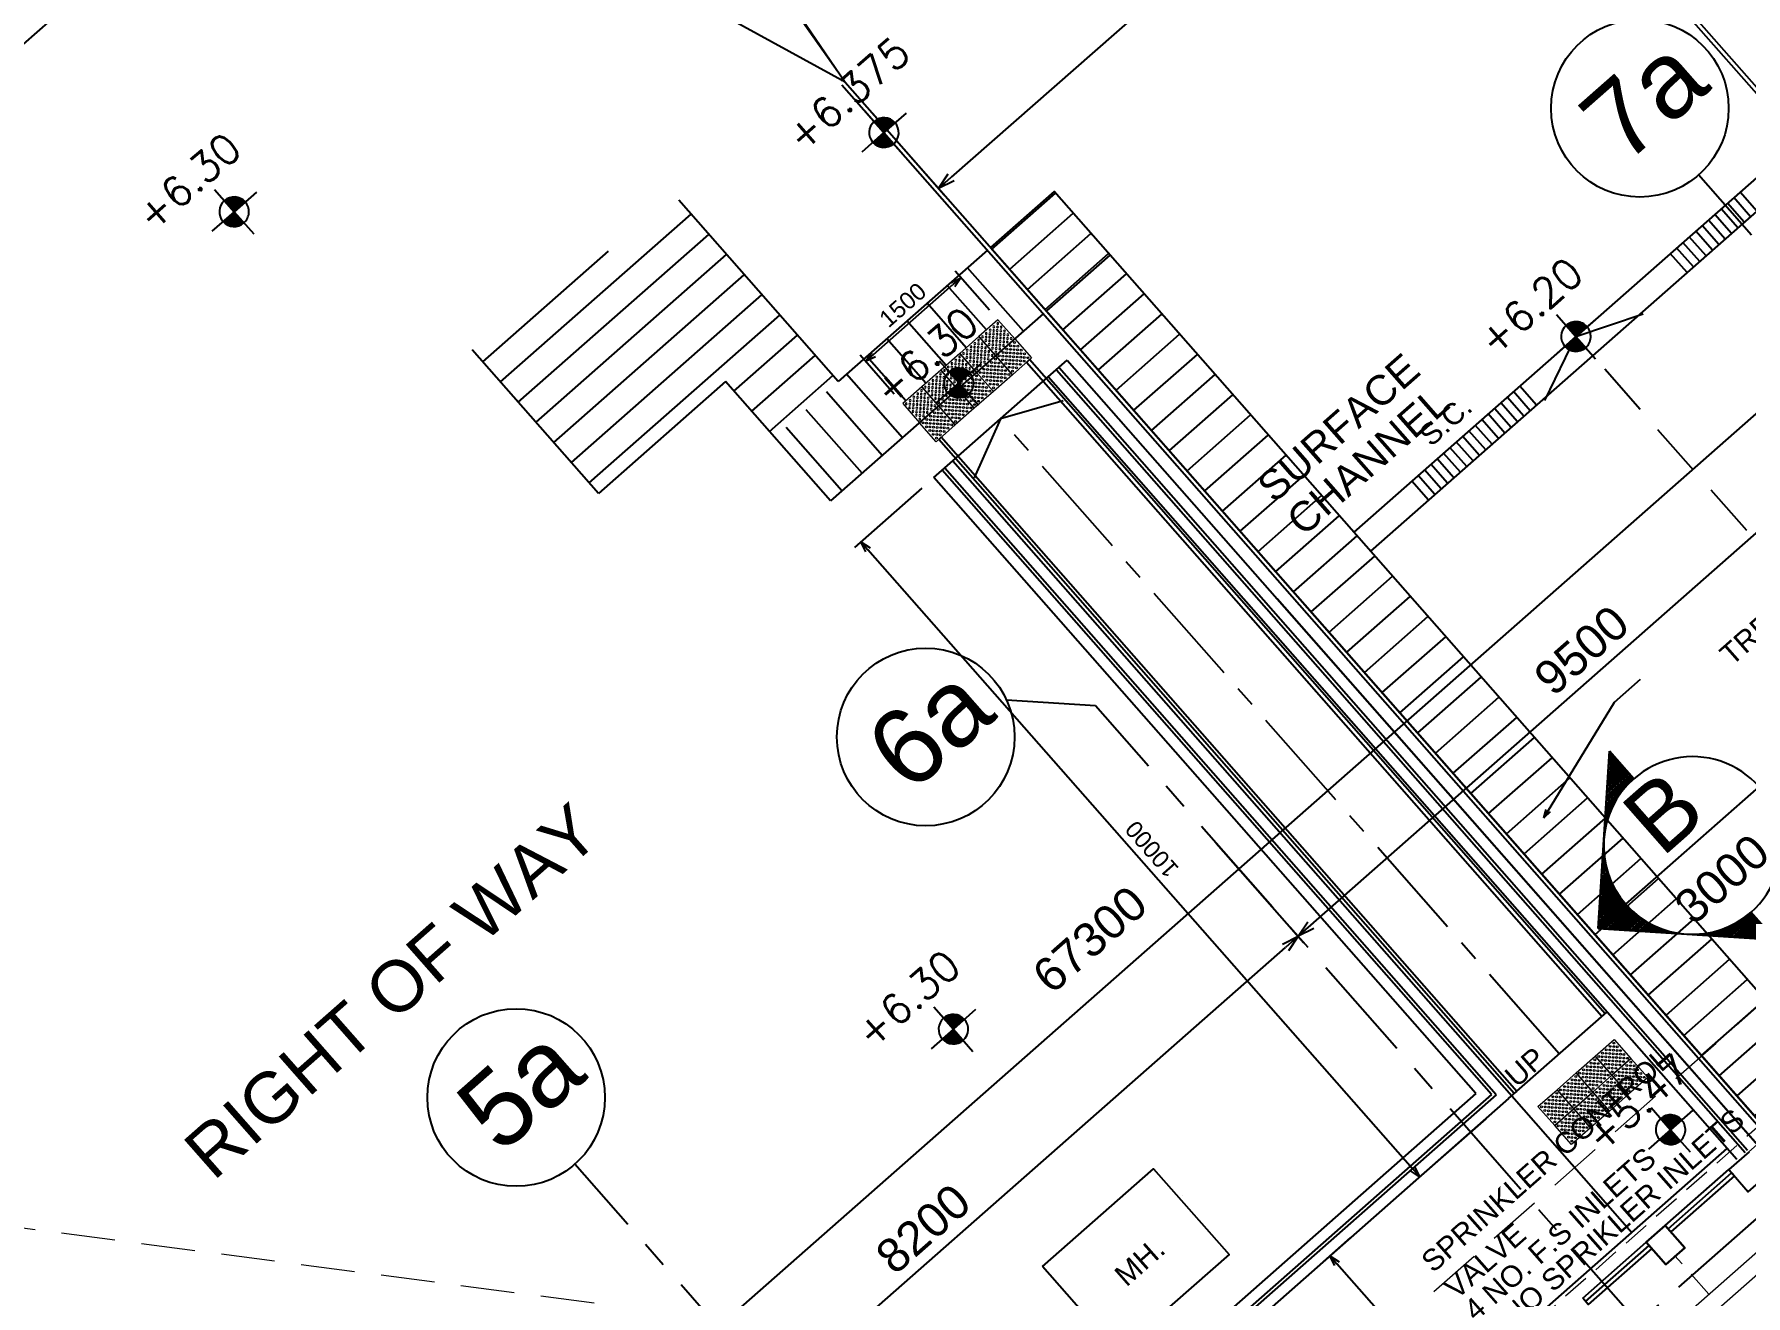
# Model space of a CAD drawing. Header units: millimetres. Extents: x 833681652 to 834427839, y 817425676 to 818089765.
# Drawn here: x 834283578 to 834303816, y 818015327 to 818030240 of the extents above; entities that cross this region are included whole.
import ezdxf
from ezdxf.enums import TextEntityAlignment as Align

# ---------------------------------------------------------------- set-up
doc = ezdxf.new("R2010")
doc.units = ezdxf.units.MM
doc.header["$LTSCALE"] = 100
for name, pattern in [('CENTER', [2, 1.25, -0.25, 0.25, -0.25]), ('Grid Line', [22.225, 12.7, -3.175, 3.175, -3.175]), ('Hidden', [9.525, 6.35, -3.175]), ('HIDDEN2', [4.7625, 3.175, -1.5875])]:
    doc.linetypes.add(name, pattern=pattern)
for name, color, linetype in [('A-COLS', 3, 'Continuous'), ('Cover', 1, 'Continuous'), ('DLN020__', 6, 'Continuous'), ('DLN030_1', 1, 'Continuous'), ('DLN0401_', 7, 'Continuous'), ('DLN051__', 7, 'Continuous'), ('DLN052__', 7, 'Continuous'), ('DLN240__', 1, 'Continuous'), ('DLN270__', 3, 'Continuous'), ('DLN318__Louvres', 6, 'Continuous'), ('DLN810__', 1, 'Continuous'), ('DLN980__', 1, 'Continuous'), ('HOZE REEL', 1, 'Continuous'), ('LEVEL', 7, 'Continuous'), ('MARK', 7, 'Continuous')]:
    doc.layers.add(name, color=color, linetype=linetype)
for name, color, linetype, lineweight in [('A-WALL', 7, 'Continuous', 9), ('DLN040__', 3, 'Continuous', 0), ('Tactile', 251, 'Continuous', 5)]:
    doc.layers.add(name, color=color, linetype=linetype, lineweight=lineweight)
doc.styles.add('romans', font='romans.shx')
doc.styles.get("Standard").update_dxf_attribs({"font": 'swiss.ttf'})
doc.styles.add('Swis721tBT', font='swissl.ttf')
doc.dimstyles.new('INTDIM', dxfattribs={"dimtxt": 200, "dimasz": 125, "dimexe": 100, "dimexo": 150, "dimgap": 80, "dimtad": 1, "dimdec": 0, "dimzin": 9, "dimdsep": 46, "dimtxsty": 'Swis721tBT', "dimblk": 'OPEN30', "dimcen": -125, "dimclrd": 256, "dimclre": 256, "dimclrt": 2, "dimaunit": 1, "dimadec": 1, "dimazin": 0, "dimtfac": 0.444444, "dimtdec": 0, "dimtix": 1, "dimtmove": 2, "dimatfit": 3, "dimldrblk": 'OPEN30', "dimfxl": 0, "dimtolj": 1, "dimlwd": -1, "dimlwe": -1, "dimarcsym": 0})

# ---------------------------------------------------------------- blocks, each defined once
blk = doc.blocks.new('*X14')
at = {"color": 0}
for p, q in [((45956, 42700), (46156, 42700)), ((45956, 42694), (46156, 42694)), ((45957, 42688), (46156, 42688)), ((45957, 42681), (46156, 42681)), ((45958, 42675), (46156, 42675)), ((45959, 42669), (46156, 42669)), ((45960, 42662), (46156, 42662)), ((45962, 42656), (46156, 42656)), ((45964, 42650), (46156, 42650)), ((45965, 42644), (46156, 42644)), ((45968, 42638), (46156, 42638)), ((45970, 42631), (46156, 42631)), ((45973, 42625), (46156, 42625)), ((45975, 42619), (46156, 42619)), ((45978, 42612), (46156, 42612)), ((45982, 42606), (46156, 42606)), ((45986, 42600), (46156, 42600)), ((45990, 42594), (46156, 42594)), ((45994, 42588), (46156, 42588)), ((45999, 42581), (46156, 42581)), ((46004, 42575), (46156, 42575)), ((46009, 42569), (46156, 42569)), ((46015, 42562), (46156, 42562)), ((46022, 42556), (46156, 42556)), ((46029, 42550), (46156, 42550)), ((46037, 42544), (46156, 42544)), ((46047, 42538), (46156, 42538)), ((46057, 42531), (46156, 42531)), ((46069, 42525), (46156, 42525)), ((46083, 42519), (46156, 42519)), ((46102, 42512), (46156, 42512)), ((46133, 42506), (46156, 42506))]:
    blk.add_line(p, q, dxfattribs=at)
blk = doc.blocks.new('*X13')
at = {"color": 0}
for p, q in [((46156, 42900), (46200, 42900)), ((46156, 42894), (46222, 42894)), ((46156, 42888), (46238, 42888)), ((46156, 42881), (46250, 42881)), ((46156, 42875), (46261, 42875)), ((46156, 42869), (46271, 42869)), ((46156, 42862), (46279, 42862)), ((46156, 42856), (46287, 42856)), ((46156, 42850), (46294, 42850)), ((46156, 42844), (46300, 42844)), ((46156, 42838), (46306, 42838)), ((46156, 42831), (46311, 42831)), ((46156, 42825), (46316, 42825)), ((46156, 42819), (46320, 42819)), ((46156, 42812), (46324, 42812)), ((46156, 42806), (46328, 42806)), ((46156, 42800), (46332, 42800)), ((46156, 42794), (46335, 42794)), ((46156, 42788), (46338, 42788)), ((46156, 42781), (46341, 42781)), ((46156, 42775), (46343, 42775)), ((46156, 42769), (46345, 42769)), ((46156, 42762), (46347, 42762)), ((46156, 42756), (46349, 42756)), ((46156, 42750), (46351, 42750)), ((46156, 42744), (46352, 42744)), ((46156, 42738), (46353, 42738)), ((46156, 42731), (46354, 42731)), ((46156, 42725), (46355, 42725)), ((46156, 42719), (46355, 42719)), ((46156, 42712), (46356, 42712)), ((46156, 42706), (46356, 42706))]:
    blk.add_line(p, q, dxfattribs=at)
blk = doc.blocks.new('ELFIN')
at = {"layer": 'LEVEL'}
for p, q in [((0, 0.5), (0, 0)), ((0, 0), (-0.5, 0)), ((0, 0), (0, -0.5)), ((0.5, 0), (0, 0))]:
    blk.add_line(p, q, dxfattribs=at)
for start, end in [(90, 180), (180, 270), (0, 90), (270, 0)]:
    blk.add_arc((0, 0), 0.25, start, end, dxfattribs=at)
at = {"layer": 'LEVEL', "xscale": 0.00125, "yscale": 0.00125, "zscale": 0.00125}
for name in ['*X13', '*X14']:
    blk.add_blockref(name, (-57.695, -53.381), dxfattribs=at)
at = {"layer": 'LEVEL', "style": 'romans'}
blk.add_attdef('ELFIN', (0.254, 0.347), '', height=0.5, dxfattribs=at)
blk = doc.blocks.new('_Open30')
at = {"color": 0, "linetype": 'ByBlock', "lineweight": -2}
for p, q in [((-1, 0.27), (0, 0)), ((0, 0), (-1, -0.27)), ((0, 0), (-1, 0))]:
    blk.add_line(p, q, dxfattribs=at)
blk = doc.blocks.new('*D184')
at = {"layer": 'Defpoints', "color": 0}
for p in [(834297453, 818020792), (834298523, 818019576), (834291667, 818014955)]:
    blk.add_point(p, dxfattribs=at)
at = {"layer": 'DLN030_1', "linetype": 'Continuous'}
for p, q in [((834297552, 818020679), (834298589, 818019501)), ((834292517, 818014291), (834298373, 818019444)), ((834291766, 818014843), (834292433, 818014084))]:
    blk.add_line(p, q, dxfattribs=at)
at = {"layer": 'DLN030_1', "xscale": 200, "yscale": 200, "zscale": 200}
for p, rotation in [((834298523, 818019576), 41.35026467986027), ((834292367, 818014159), 221.3502646798603)]:
    blk.add_blockref('_Open30', p, dxfattribs=dict(at, rotation=rotation))
at = {"layer": 'DLN030_1', "color": 2, "insert": (834294090, 818016119), "char_height": 400, "attachment_point": 5, "rotation": 41.3503, "style": 'Swis721tBT'}
blk.add_mtext('\\A1;8200', dxfattribs=at)
blk = doc.blocks.new('*D185')
at = {"layer": 'Defpoints', "color": 0}
for p in [(834304954, 818026649), (834305654, 818025853), (834297453, 818020792)]:
    blk.add_point(p, dxfattribs=at)
at = {"layer": 'DLN030_1', "linetype": 'Continuous'}
for p, q in [((834305053, 818026536), (834305720, 818025778)), ((834298673, 818019708), (834305504, 818025720)), ((834297552, 818020679), (834298589, 818019501))]:
    blk.add_line(p, q, dxfattribs=at)
at = {"layer": 'DLN030_1', "xscale": 200, "yscale": 200, "zscale": 200}
for p, rotation in [((834305654, 818025853), 41.35026467986027), ((834298523, 818019576), 221.3502646798603)]:
    blk.add_blockref('_Open30', p, dxfattribs=dict(at, rotation=rotation))
at = {"layer": 'DLN030_1', "color": 2, "insert": (834301875, 818022957), "char_height": 400, "attachment_point": 5, "rotation": 41.3503, "style": 'Swis721tBT'}
blk.add_mtext('\\A1;9500', dxfattribs=at)
blk = doc.blocks.new('*D190')
at = {"layer": 'Defpoints', "color": 0}
for p in [(834319727, 818041194), (834320493, 818040324), (834269206, 817996732)]:
    blk.add_point(p, dxfattribs=at)
at = {"layer": 'DLN030_1', "linetype": 'Continuous'}
for p, q in [((834319826, 818041082), (834320559, 818040249)), ((834270122, 817995994), (834320343, 818040192)), ((834269305, 817996619), (834270038, 817995787))]:
    blk.add_line(p, q, dxfattribs=at)
at = {"layer": 'DLN030_1', "xscale": 200, "yscale": 200, "zscale": 200}
for p, rotation in [((834320493, 818040324), 41.35026467986027), ((834269972, 817995862), 221.3502646798603)]:
    blk.add_blockref('_Open30', p, dxfattribs=dict(at, rotation=rotation))
at = {"layer": 'DLN030_1', "color": 2, "insert": (834295344, 818019178), "char_height": 400, "attachment_point": 1, "rotation": 41.3503, "line_spacing_factor": 0.938532, "style": 'Swis721tBT'}
blk.add_mtext('\\A1;67300', dxfattribs=at)
blk = doc.blocks.new('*X3')
at = {"color": 0}
for p, q in [((65939, 54800), (66066, 54800)), ((65952, 54812), (66066, 54812)), ((65964, 54825), (66066, 54825)), ((65977, 54838), (66066, 54838)), ((65989, 54850), (66066, 54850)), ((66002, 54862), (66066, 54862)), ((66014, 54875), (66066, 54875)), ((66027, 54888), (66066, 54888)), ((66039, 54900), (66066, 54900)), ((66052, 54912), (66066, 54912)), ((66064, 54925), (66066, 54925)), ((65789, 54650), (66066, 54650)), ((65802, 54662), (66066, 54662)), ((65814, 54675), (66066, 54675)), ((65827, 54688), (66066, 54688)), ((65839, 54700), (66066, 54700)), ((65852, 54712), (66066, 54712)), ((65864, 54725), (66066, 54725)), ((65877, 54738), (66066, 54738)), ((65889, 54750), (66066, 54750)), ((65902, 54762), (66066, 54762)), ((65914, 54775), (66066, 54775)), ((65927, 54788), (66066, 54788)), ((65639, 54500), (65665, 54500)), ((65652, 54512), (65686, 54512)), ((65664, 54525), (65708, 54525)), ((65677, 54538), (65732, 54538)), ((65689, 54550), (65758, 54550)), ((65702, 54562), (65788, 54562)), ((65714, 54575), (65821, 54575)), ((65727, 54588), (65861, 54588)), ((65739, 54600), (65912, 54600)), ((65752, 54612), (65993, 54612)), ((65764, 54625), (66066, 54625)), ((65777, 54638), (66066, 54638)), ((65502, 54362), (65504, 54362)), ((65514, 54375), (65515, 54375)), ((65527, 54388), (65527, 54388)), ((65552, 54412), (65552, 54412)), ((65564, 54425), (65566, 54425)), ((65577, 54438), (65580, 54438)), ((65589, 54450), (65595, 54450)), ((65602, 54462), (65611, 54462)), ((65614, 54475), (65628, 54475)), ((65627, 54488), (65646, 54488)), ((65352, 54212), (65401, 54212)), ((65364, 54225), (65407, 54225)), ((65377, 54238), (65414, 54238)), ((65389, 54250), (65422, 54250)), ((65402, 54262), (65429, 54262)), ((65414, 54275), (65437, 54275)), ((65427, 54288), (65445, 54288)), ((65439, 54300), (65454, 54300)), ((65452, 54312), (65463, 54312)), ((65464, 54325), (65473, 54325)), ((65477, 54338), (65483, 54338)), ((65489, 54350), (65493, 54350)), ((65214, 54075), (65346, 54075)), ((65227, 54088), (65349, 54088)), ((65239, 54100), (65353, 54100)), ((65252, 54112), (65357, 54112)), ((65264, 54125), (65362, 54125)), ((65277, 54138), (65367, 54138)), ((65289, 54150), (65372, 54150)), ((65302, 54162), (65377, 54162)), ((65314, 54175), (65382, 54175)), ((65327, 54188), (65388, 54188)), ((65339, 54200), (65394, 54200)), ((65064, 53925), (65318, 53925)), ((65077, 53938), (65319, 53938)), ((65089, 53950), (65321, 53950)), ((65102, 53962), (65322, 53962)), ((65114, 53975), (65324, 53975)), ((65127, 53988), (65326, 53988)), ((65139, 54000), (65328, 54000)), ((65152, 54012), (65330, 54012)), ((65164, 54025), (65333, 54025)), ((65177, 54038), (65336, 54038)), ((65189, 54050), (65339, 54050)), ((65202, 54062), (65342, 54062)), ((65009, 53862), (65316, 53862)), ((65014, 53875), (65316, 53875)), ((65021, 53850), (65316, 53850)), ((65027, 53888), (65316, 53888)), ((65034, 53838), (65316, 53838)), ((65039, 53900), (65317, 53900)), ((65046, 53825), (65317, 53825)), ((65052, 53912), (65317, 53912)), ((65059, 53812), (65318, 53812)), ((65071, 53800), (65319, 53800)), ((65084, 53788), (65320, 53788)), ((65096, 53775), (65321, 53775)), ((65109, 53762), (65323, 53762)), ((65121, 53750), (65325, 53750)), ((65134, 53738), (65327, 53738)), ((65146, 53725), (65329, 53725)), ((65159, 53712), (65332, 53712)), ((65171, 53700), (65334, 53700)), ((65184, 53688), (65337, 53688)), ((65196, 53675), (65341, 53675)), ((65209, 53662), (65344, 53662)), ((65221, 53650), (65348, 53650)), ((65234, 53638), (65352, 53638)), ((65246, 53625), (65356, 53625)), ((65259, 53612), (65360, 53612)), ((65271, 53600), (65365, 53600)), ((65284, 53588), (65369, 53588)), ((65296, 53575), (65375, 53575)), ((65309, 53562), (65380, 53562)), ((65321, 53550), (65386, 53550)), ((65334, 53538), (65392, 53538)), ((65346, 53525), (65398, 53525)), ((65359, 53512), (65404, 53512)), ((65371, 53500), (65411, 53500)), ((65384, 53488), (65418, 53488)), ((65396, 53475), (65426, 53475)), ((65409, 53462), (65434, 53462)), ((65421, 53450), (65442, 53450)), ((65434, 53438), (65450, 53438)), ((65446, 53425), (65459, 53425)), ((65459, 53412), (65469, 53412)), ((65471, 53400), (65478, 53400)), ((65484, 53388), (65488, 53388)), ((65496, 53375), (65499, 53375)), ((65509, 53362), (65510, 53362)), ((65521, 53350), (65522, 53350)), ((65546, 53325), (65546, 53325)), ((65559, 53312), (65560, 53312)), ((65571, 53300), (65574, 53300)), ((65584, 53288), (65589, 53288)), ((65596, 53275), (65604, 53275)), ((65609, 53262), (65621, 53262)), ((65621, 53250), (65638, 53250)), ((65634, 53238), (65657, 53238)), ((65646, 53225), (65677, 53225)), ((65659, 53212), (65698, 53212)), ((65671, 53200), (65721, 53200)), ((65684, 53188), (65746, 53188)), ((65696, 53175), (65774, 53175)), ((65709, 53162), (65806, 53162)), ((65721, 53150), (65843, 53150)), ((65734, 53138), (65888, 53138)), ((65746, 53125), (65950, 53125)), ((65759, 53112), (66066, 53112)), ((65771, 53100), (66066, 53100)), ((65784, 53088), (66066, 53088)), ((65796, 53075), (66066, 53075)), ((65809, 53062), (66066, 53062)), ((65821, 53050), (66066, 53050)), ((65834, 53038), (66066, 53038)), ((65846, 53025), (66066, 53025)), ((65859, 53012), (66066, 53012)), ((65871, 53000), (66066, 53000)), ((65884, 52988), (66066, 52988)), ((65896, 52975), (66066, 52975)), ((65909, 52962), (66066, 52962)), ((65921, 52950), (66066, 52950)), ((65934, 52938), (66066, 52938)), ((65946, 52925), (66066, 52925)), ((65959, 52912), (66066, 52912)), ((65971, 52900), (66066, 52900)), ((65984, 52888), (66066, 52888)), ((65996, 52875), (66066, 52875)), ((66009, 52862), (66066, 52862)), ((66021, 52850), (66066, 52850)), ((66034, 52838), (66066, 52838)), ((66046, 52825), (66066, 52825)), ((66059, 52812), (66066, 52812))]:
    blk.add_line(p, q, dxfattribs=at)
blk = doc.blocks.new('SECUL')
at = {"layer": 'MARK'}
for p, q in [((-1.414, 2), (0, 3.414)), ((0, 3), (0, 3.414)), ((-1.414, 2), (0, 0.586)), ((-1, 2), (1, 2)), ((0, 0), (0, 1))]:
    blk.add_line(p, q, dxfattribs=at)
for start, end in [(90, 270), (270, 90)]:
    blk.add_arc((0, 2), 1, start, end, dxfattribs=at)
at = {"layer": 'MARK', "xscale": 0.001333333333333333, "yscale": 0.001333333333333333, "zscale": 0.001333333333333333}
blk.add_blockref('*X3', (-88.088, -69.821), dxfattribs=at)
at = {"layer": 'MARK', "style": 'romans'}
for tag, height, p in [('SECUL1', 0.8, (0, 2.5)), ('SECUL2', 0.267, (0, 1.5))]:
    blk.add_attdef(tag, text='', height=height, dxfattribs=at).set_placement(p, align=Align.MIDDLE)
blk = doc.blocks.new('*D170')
at = {"layer": 'Defpoints', "color": 0}
for p in [(834294535, 818027362), (834294973, 818026864, 0), (834293847, 818025873, 0)]:
    blk.add_point(p, dxfattribs=at)
at = {"layer": 'DLN030_1'}
for p, q in [((834294874, 818026976), (834294469, 818027437)), ((834293502, 818026454), (834294441, 818027280)), ((834293748, 818025985), (834293343, 818026446))]:
    blk.add_line(p, q, dxfattribs=at)
at = {"layer": 'DLN030_1', "xscale": 125, "yscale": 125, "zscale": 125}
for p, rotation in [((834294535, 818027362), 41.35026467986027), ((834293409, 818026371), 221.3502646798603)]:
    blk.add_blockref('_Open30', p, dxfattribs=dict(at, rotation=rotation))
at = {"layer": 'DLN030_1', "color": 2, "insert": (834293848, 818027039), "char_height": 200, "attachment_point": 5, "rotation": 41.3503, "style": 'Swis721tBT'}
blk.add_mtext('\\A1;1500', dxfattribs=at)
blk = doc.blocks.new('turning 1')
at = {"layer": 'Tactile'}
blk.add_lwpolyline([(0, 0), (300, 0), (300, -300), (0, -300)], close=True, dxfattribs=at)
for centre in [(30, -30), (30, -90), (30, -150), (30, -210), (60, -60), (60, -120), (60, -180), (90, -30), (90, -90), (90, -150), (90, -210), (120, -60), (120, -120), (120, -180), (150, -30), (150, -90), (150, -150), (150, -210), (180, -60), (180, -120), (180, -180), (210, -30), (210, -90), (210, -150), (210, -210), (240, -60), (240, -120), (240, -180), (270, -30), (270, -90), (270, -150), (270, -210), (30, -270), (60, -240), (90, -270), (120, -240), (150, -270), (180, -240), (210, -270), (240, -240), (270, -270)]:
    blk.add_circle(centre, 11, dxfattribs=at)
blk = doc.blocks.new('A$C62367616')
at = {"layer": 'Tactile', "ltscale": 20, "rotation": 0.02040770575071527}
for p in [(0, 450), (0, 150), (0, -150)]:
    blk.add_blockref('turning 1', p, dxfattribs=at)
blk = doc.blocks.new('*D171')
at = {"layer": 'Defpoints', "color": 0}
for p in [(834294187, 818024973, 0), (834293353, 818024239), (834300853, 818017518, 0)]:
    blk.add_point(p, dxfattribs=at)
at = {"layer": 'DLN030_1'}
for p, q in [((834294074, 818024873), (834293278, 818024173)), ((834299877, 818016826), (834293436, 818024145)), ((834300741, 818017419), (834299885, 818016666))]:
    blk.add_line(p, q, dxfattribs=at)
at = {"layer": 'DLN030_1', "xscale": 125, "yscale": 125, "zscale": 125}
for p, rotation in [((834293353, 818024239), 131.3502646798603), ((834299960, 818016732), 311.3502646798603)]:
    blk.add_blockref('_Open30', p, dxfattribs=dict(at, rotation=rotation))
at = {"layer": 'DLN030_1', "color": 2, "insert": (834296794, 818020606), "char_height": 200, "attachment_point": 5, "rotation": 131.3503, "style": 'Swis721tBT'}
blk.add_mtext('\\A1;10000', dxfattribs=at)
blk = doc.blocks.new('*D172')
at = {"layer": 'Defpoints', "color": 0}
for p in [(834299845, 818034195), (834293391, 818029418, 0), (834294272, 818028417)]:
    blk.add_point(p, dxfattribs=at)
at = {"layer": 'DLN030_1', "linetype": 'Continuous'}
for p, q in [((834299944, 818034082), (834300344, 818033628)), ((834300127, 818033571), (834294422, 818028550)), ((834293490, 818029306), (834294338, 818028342))]:
    blk.add_line(p, q, dxfattribs=at)
at = {"layer": 'DLN030_1', "xscale": 200, "yscale": 200, "zscale": 200}
for p, rotation in [((834300278, 818033703), 41.35025955254057), ((834294272, 818028417), 221.3502595525406)]:
    blk.add_blockref('_Open30', p, dxfattribs=dict(at, rotation=rotation))
at = {"layer": 'DLN030_1', "color": 2, "insert": (834297151, 818031428), "char_height": 400, "attachment_point": 5, "rotation": 41.3503, "style": 'Swis721tBT'}
blk.add_mtext('\\A1;8000', dxfattribs=at)
blk = doc.blocks.new('*D204')
at = {"layer": 'Defpoints', "color": 0}
for p in [(834299040, 818035313), (834299742, 818034318, 0), (834293166, 818029674, 0)]:
    blk.add_point(p, dxfattribs=at)
at = {"layer": 'DLN030_1', "linetype": 'Continuous'}
for p, q in [((834299656, 818034440), (834298982, 818035395)), ((834292627, 818030784), (834298876, 818035197)), ((834293080, 818029796), (834292406, 818030751))]:
    blk.add_line(p, q, dxfattribs=at)
at = {"layer": 'DLN030_1', "xscale": 200, "yscale": 200, "zscale": 200}
for p, rotation in [((834299040, 818035313), 35.22986599653106), ((834292464, 818030669), 215.229865996531)]:
    blk.add_blockref('_Open30', p, dxfattribs=dict(at, rotation=rotation))
at = {"layer": 'DLN030_1', "color": 2, "insert": (834295587, 818033224), "char_height": 400, "attachment_point": 5, "rotation": 35.2299, "style": 'Swis721tBT'}
blk.add_mtext('\\A1;8050', dxfattribs=at)
blk = doc.blocks.new('*D174')
at = {"layer": 'Defpoints', "color": 0}
for p in [(834299252, 818016110, 0), (834298899, 818015799), (834300663, 818014487, 0)]:
    blk.add_point(p, dxfattribs=at)
at = {"layer": 'DLN030_1'}
for p, q in [((834299140, 818016010), (834298824, 818015733)), ((834300237, 818014279), (834298982, 818015705)), ((834300551, 818014388), (834300245, 818014119))]:
    blk.add_line(p, q, dxfattribs=at)
at = {"layer": 'DLN030_1', "xscale": 125, "yscale": 125, "zscale": 125}
for p, rotation in [((834298899, 818015799), 131.3502646798597), ((834300320, 818014185), 311.3502646798598)]:
    blk.add_blockref('_Open30', p, dxfattribs=dict(at, rotation=rotation))
at = {"layer": 'DLN030_1', "color": 2, "insert": (834299507, 818014832), "char_height": 200, "attachment_point": 5, "rotation": 311.3503, "style": 'Swis721tBT'}
blk.add_mtext('\\A1;2150', dxfattribs=at)

msp = doc.modelspace()

# ---------------------------------------------------------------- hatches: boundary and pattern name
at = {"layer": 'Cover'}
h = msp.add_hatch(dxfattribs=at)
h.set_pattern_fill('ANSI31', color=256, scale=100, angle=135.00007)
h.set_pattern_definition([(221.3503, (834305766.05, 818016114.06), (209.76, -238.3424), [])])
h.paths.add_polyline_path([(834305390.7, 818015783.7), (834306141.4, 818016444.4), (834295636.8, 818028380.2), (834294886.1, 818027719.5)])
h = msp.add_hatch(dxfattribs=at)
h.set_pattern_fill('ANSI31', color=256, scale=100, angle=135.00007)
h.set_pattern_definition([(221.3503, (834288143.23, 817979192.65), (209.7597, -238.3424), [])])
h.paths.add_polyline_path([(834293084.5, 818026133.9), (834292333.8, 818025473.3), (834291753.3, 818026132.9), (834290251.9, 818024811.6), (834288757.6, 818026509.5), (834291198.9, 818028276.5)])
h = msp.add_hatch(dxfattribs=at)
h.set_pattern_fill('ANSI31', color=256, scale=100, angle=45.00007)
h.set_pattern_definition([(131.3503, (834248604.4, 818038907.5), (-238.3424, -209.7597), [])])
h.paths.add_polyline_path([(834294848.6, 818027686.5), (834292333.7, 818025473.2), (834292994.4, 818024722.5), (834294045.4, 818025647.5), (834293847.2, 818025872.7), (834294973.2, 818026863.7), (834295171.4, 818026638.5), (834295509.3, 818026935.9)])

# ---------------------------------------------------------------- linework, layer by layer
at = {"linetype": 'Hidden'}
for p, q in [((834302114.4, 818018628.4, 0), (834302144.4, 818018654.8, 0)), ((834301048.4, 818017690.3, -0.1), (834301048.5, 818017690.3, -0.1)), ((834301078.4, 818017716.7, -0.1), (834301108.5, 818017743.1, -0.1))]:
    msp.add_line(p, q, dxfattribs=at)
at = {"color": 2}
msp.add_lwpolyline([(834427839, 818002704.1), (834318889.5, 817906820.3), (834242269.6, 817993880.9), (834351219.2, 818089764.7)], close=True, dxfattribs=at)
at = {"linetype": 'Hidden'}
msp.add_arc((834310461.1, 818035652.7, 5999.8), 17163.9, 224.78495, 224.78924, dxfattribs=at)
at = {"layer": 'A-COLS', "lineweight": 18, "elevation": -0.1}
msp.add_lwpolyline([(834304183.4, 818016852.7), (834303845.5, 818016555.5), (834303614.2, 818016818.2), (834303952, 818017115.5)], close=True, dxfattribs=at)
at = {"layer": 'A-COLS', "elevation": -0.1}
msp.add_lwpolyline([(834303854.5, 818017029.7), (834303614.2, 818016818.2), (834303845.5, 818016555.5), (834304183.3, 818016852.8), (834303952, 818017115.5)], dxfattribs=at)
at = {"layer": 'A-COLS', "elevation": 0}
msp.add_lwpolyline([(834303095.5, 818015894.8), (834302870.3, 818015696.6), (834302639.1, 818015959.3), (834302864.3, 818016157.5)], close=True, dxfattribs=at)
at = {"layer": 'A-WALL'}
for p, q in [((834301463.1, 818013392.8, 0.1), (834304712, 818016252.1, -0.1)), ((834301481.1, 818013675.1, 0.1), (834304429.7, 818016270, -0.1)), ((834303604.1, 818015543.5, -0.1), (834303604.1, 818015543.5, -0.1))]:
    msp.add_line(p, q, dxfattribs=at)
at = {"layer": 'A-WALL', "linetype": 'HIDDEN2'}
msp.add_line((834303379.3, 818015345.3, -0.5), (834302974.9, 818015804.7, -0.5), dxfattribs=at)
at = {"layer": 'Cover'}
for p, q in [((834295636.8, 818028380.2, -0.1), (834294886.1, 818027719.5, 0)), ((834293084.5, 818026133.9, 0), (834291198.9, 818028276.5, 0)), ((834294848.6, 818027686.6, 0), (834293084.5, 818026133.9, 0)), ((834296297.5, 818027629.5, -0.1), (834295546.8, 818026968.8, -0.1)), ((834295509.3, 818026935.9, -0.1), (834292994.4, 818024722.6, -0.1)), ((834290251.9, 818024811.6, 0), (834288757.6, 818026509.5, 0)), ((834291753.3, 818026132.9, 0), (834290251.9, 818024811.6, 0)), ((834292994.4, 818024722.6, 0), (834291753.3, 818026132.9, 0))]:
    msp.add_line(p, q, dxfattribs=at)
at = {"layer": 'Cover', "elevation": -0.1}
msp.add_lwpolyline([(834304111.5, 818015723.6), (834304772.2, 818014972.9), (834306273.4, 818016294.2), (834295636.8, 818028380.2), (834294886.1, 818027719.5), (834304862.1, 818016384.2), (834304111.5, 818015723.6)], dxfattribs=at)
at = {"layer": 'DLN020__', "linetype": 'Grid Line'}
for p, q in [((834330669.4, 818039762.7), (834261818.3, 817979168.4)), ((834367022.1, 817956122.6), (834303257.4, 818028576.2)), ((834296125.9, 818022299.9), (834295075.3, 818022366.9)), ((834359890.6, 817949846.4), (834296125.9, 818022299.9)), ((834353735, 817944428.9), (834289970.3, 818016882.5))]:
    msp.add_line(p, q, dxfattribs=at)
at = {"layer": 'DLN020__', "linetype": 'Continuous'}
for centre in [(834302563.8, 818029364.4), (834294119.3, 818021932.6), (834289276.6, 818017670.7)]:
    msp.add_circle(centre, 1050, dxfattribs=at)
at = {"layer": 'DLN040__', "color": 7, "linetype": 'Hidden'}
msp.add_line((834298697.4, 818014118.7, -0.1), (834278178.7, 818016820.2, -0.1), dxfattribs=at)
at = {"layer": 'DLN040__', "color": 7, "linetype": 'Hidden', "elevation": -0.1}
msp.add_lwpolyline([(834298697.3, 818014118.7), (834304704.7, 818019405.6), (834307177.5, 818016595.8), (834301170.2, 818011308.9)], close=True, dxfattribs=at)
at = {"layer": 'DLN240__', "color": 3, "elevation": -0.1}
msp.add_lwpolyline([(834295742.8, 818025906.2), (834295004.9, 818025692.7), (834294690.6, 818024997.8)], dxfattribs=at)
at = {"layer": 'DLN270__', "color": 7, "linetype": 'HIDDEN2', "lineweight": 18}
msp.add_line((834321944.7, 818033150), (834273600.5, 817990603.6), dxfattribs=at)
at = {"layer": 'DLN318__Louvres'}
for p, q in [((834302897.4, 818016119.8, 0), (834303648.5, 818016780.8, 0)), ((834301921.2, 818015260.7, 0), (834302672.3, 818015921.7, 0))]:
    msp.add_line(p, q, dxfattribs=at)
at = {"layer": 'DLN318__Louvres', "elevation": 0}
for points in [[(834302864.4, 818016157.4), (834303615.4, 818016818.3), (834303681.5, 818016743.2), (834302930.5, 818016082.3)], [(834301888.2, 818015298.2), (834302639.2, 818015959.2), (834302705.3, 818015884.1), (834301954.3, 818015223.2)]]:
    msp.add_lwpolyline(points, close=True, dxfattribs=at)
at = {"layer": 'DLN810__', "color": 6}
for p, q in [((834299766.3, 818034283.7, -0.1), (834312651.7, 818019642.6, -0.1)), ((834299808, 818034312.1, -0.1), (834312689.2, 818019675.6, -0.1)), ((834293129, 818029640.6, -0.1), (834308484.6, 818012192.3, -0.1)), ((834293166.5, 818029673.6, -0.1), (834308522.1, 818012225.4, -0.1)), ((834293662, 818029110.6, -0.1), (834293624.4, 818029077.6, -0.1))]:
    msp.add_line(p, q, dxfattribs=at)
at = {"layer": 'DLN810__'}
for p, q in [((834304435.6, 818028978.2, 5384.5), (834299180.6, 818024353.5, -0.1)), ((834304633.8, 818028753, 5384.5), (834299378.8, 818024128.2, -0.1)), ((834303722.2, 818027950.7, 5999.8), (834303524, 818028175.9, 5999.8)), ((834303797.2, 818028016.8, 5999.8), (834303599, 818028242, 5999.8)), ((834303872.3, 818028082.9, 5999.8), (834303674.1, 818028308.1, 5999.8)), ((834303947.4, 818028148.9, 5999.8), (834303749.2, 818028374.1, 5999.8)), ((834303497, 818027752.5, 5999.8), (834303298.8, 818027977.7, 5999.8)), ((834303572, 818027818.6, 5999.8), (834303373.8, 818028043.8, 5999.8)), ((834303647.1, 818027884.7, 5999.8), (834303448.9, 818028109.9, 5999.8)), ((834303271.8, 818027554.3, 5999.8), (834303073.6, 818027779.5, 5999.8)), ((834303346.8, 818027620.4, 5999.8), (834303148.6, 818027845.6, 5999.8)), ((834303421.9, 818027686.5, 5999.8), (834303223.7, 818027911.7, 5999.8)), ((834303121.6, 818027422.2, 5999.8), (834302923.4, 818027647.4, 5999.8)), ((834303196.7, 818027488.3, 5999.8), (834302998.5, 818027713.5, 5999.8)), ((834295347.1, 818026393.5, 0), (834295309.6, 818026360.5, 0)), ((834302114.4, 818018628.4, 0), (834295309.6, 818026360.5, 0)), ((834302151.9, 818018661.4, 0), (834295347.1, 818026393.5, 0)), ((834295567.9, 818026188.2, -0.1), (834295793.1, 818026386.4, -0.1)), ((834295793.1, 818026386.4, -0.1), (834303935.6, 818017134.4, -0.1)), ((834294441.9, 818025197.2, -0.1), (834295567.9, 818026188.2, 0)), ((834303710.3, 818016936.1, -0.1), (834295567.9, 818026188.2, 0)), ((834295665.5, 818026274, -0.1), (834303808, 818017022, -0.1)), ((834295695.5, 818026300.5, -0.1), (834303838, 818017048.5, -0.1)), ((834301266.9, 818025789.9, 5999.8), (834301068.7, 818026015.1, 5999.8)), ((834301342, 818025856, 5999.8), (834301143.8, 818026081.2, 5999.8)), ((834300966.7, 818025525.7, 5999.8), (834300768.5, 818025750.9, 5999.8)), ((834301041.7, 818025591.7, 5999.8), (834300843.5, 818025816.9, 5999.8)), ((834301041.7, 818025591.7, 5999.8), (834300843.5, 818025816.9, 5999.8)), ((834301116.8, 818025657.8, 5999.8), (834300918.6, 818025883, 5999.8)), ((834301191.9, 818025723.9, 5999.8), (834300993.7, 818025949.1, 5999.8)), ((834300741.5, 818025327.5, 5999.8), (834300543.3, 818025552.7, 5999.8)), ((834300816.5, 818025393.5, 5999.8), (834300618.3, 818025618.7, 5999.8)), ((834300891.6, 818025459.6, 5999.8), (834300693.4, 818025684.8, 5999.8)), ((834294303.6, 818025475.2, 0), (834294273.6, 818025448.7, 0)), ((834301078.4, 818017716.7, -0.1), (834294273.6, 818025448.7, 0)), ((834301108.5, 818017743.1, -0.1), (834294303.6, 818025475.2, 0)), ((834301108.5, 818017743.1, -0.1), (834294303.6, 818025475.2, 0)), ((834300516.3, 818025129.3, 5999.8), (834300318.1, 818025354.5, 5999.8)), ((834300591.3, 818025195.3, 5999.8), (834300393.1, 818025420.5, 5999.8)), ((834300666.4, 818025261.4, 5999.8), (834300468.2, 818025486.6, 5999.8)), ((834294216.7, 818024999, -0.1), (834294441.9, 818025197.2, -0.1)), ((834294441.9, 818025197.2, -0.1), (834301048.5, 818017690.3, -0.2)), ((834300291, 818024931.1, 5999.8), (834300092.8, 818025156.3, 5999.8)), ((834300366.1, 818024997.1, 5999.8), (834300167.9, 818025222.3, 5999.8)), ((834300441.2, 818025063.2, 5999.8), (834300243, 818025288.4, 5999.8)), ((834300625, 818017717.3, 0), (834294216.6, 818024998.9, 0)), ((834300808.5, 818017705.6, 0), (834294314.2, 818025084.8, 0)), ((834300864.9, 818017702, 0), (834294344.2, 818025111.2, 0)), ((834300065.8, 818024732.9, 5999.8), (834299867.6, 818024958.1, 5999.8)), ((834300140.9, 818024798.9, 5999.8), (834299942.7, 818025024.1, 5999.8)), ((834300216, 818024865, 5999.8), (834300017.8, 818025090.2, 5999.8)), ((834303710.4, 818016936.2, -0.1), (834297908.3, 818023528.8, 0)), ((834304183.5, 818016852.7, -0.1), (834298274.2, 818023567.2, -0.1)), ((834298279.9, 818023560.7, 5999.8), (834298279.9, 818023560.7, 5999.8)), ((834302114.4, 818018628.4, 0), (834297818.2, 818023510, 0)), ((834298478.1, 818023335.5, 5999.8), (834298478.1, 818023335.5, 5999.8)), ((834301010.9, 818017657.3, -0.2), (834302174.4, 818018681.3)), ((834300625, 818017717.3, 0), (834296569.2, 818014147.8, -0.1)), ((834300808.5, 818017705.6, 0), (834296751.1, 818014134.8, -0.1)), ((834300864.9, 818017702, 0), (834296807.5, 818014131.2, -0.1)), ((834301010.9, 818017657.3, -0.2), (834296991, 818014119.5, -0.1)), ((834301048.5, 818017690.3, -0.2), (834302469.2, 818016076, -0.3)), ((834298411.8, 818012505.2, -0.4), (834303595.1, 818017067, -0.3)), ((834297158.4, 818016512.2, 0.2), (834297158.4, 818016512.2, 0.2))]:
    msp.add_line(p, q, dxfattribs=at)
at = {"layer": 'DLN810__', "linetype": 'Hidden'}
for p, q in [((834311378.3, 818015791.5, 2692.2), (834301808.1, 818026665.8, 2692.2)), ((834298279.9, 818023560.7, 5999.8), (834298279.9, 818023560.7, 5999.8))]:
    msp.add_line(p, q, dxfattribs=at)
at = {"layer": 'DLN810__', "linetype": 'CENTER', "ltscale": 10}
msp.add_line((834301611.5, 818018185.8, -0.1), (834295004.9, 818025692.7, -0.1), dxfattribs=at)
at = {"layer": 'DLN810__', "color": 3, "linetype": 'Continuous', "elevation": 2692.2}
msp.add_lwpolyline([(834301439.6, 818025911.6), (834301808.1, 818026665.8), (834302603.2, 818026935.5)], dxfattribs=at)
at = {"layer": 'DLN810__', "elevation": 0}
msp.add_lwpolyline([(834302864.3, 818016157.5), (834302639.1, 818015959.3), (834302870.3, 818015696.6), (834303095.5, 818015894.8), (834302864.3, 818016157.5)], close=True, dxfattribs=at)
at = {"layer": 'DLN980__', "elevation": -0.1}
msp.add_lwpolyline([(834290268, 818031266.6), (834291492.5, 818032133.6), (834293166.5, 818029673.6), (834290268, 818031266.6)], dxfattribs=at)
at = {"layer": 'HOZE REEL', "color": 6, "elevation": -0.1}
msp.add_lwpolyline([(834295500.8, 818015672), (834296814.5, 818016828.2), (834297706.4, 818015814.8), (834296392.7, 818014658.6)], close=True, dxfattribs=at)

# ---------------------------------------------------------------- block references
at = {"layer": 'DLN052__'}
ref = msp.add_blockref('SECUL', (834304572.8, 818019073.6), dxfattribs=dict(at, xscale=1049.988436901861, yscale=1049.988436901861, zscale=1049.988436901861, rotation=41.35026354667796))
ref.add_attrib('SECUL1', 'B', dxfattribs={"layer": 'MARK', "height": 800, "rotation": 41.35026}).set_placement((834302838.6, 818021044.1), align=Align.MIDDLE)
ref.add_attrib('SECUL2', '3000', dxfattribs={"layer": 'MARK', "height": 400, "rotation": 41.35026}).set_placement((834303532.3, 818020255.9), align=Align.MIDDLE)
at = {"layer": 'LEVEL'}
ref = msp.add_blockref('ELFIN', (834293625.2, 818029076.8, -0.1), dxfattribs=dict(at, xscale=699.9999999999997, yscale=699.9999999999997, zscale=699.9999999999997, rotation=41.35026354492453))
ref.add_attrib('ELFIN', '+6.375', (834292659.5, 818028825.7, -0.1), dxfattribs={"height": 350, "rotation": 41.35026, "style": 'romans'})
ref = msp.add_blockref('ELFIN', (834285941.9, 818028141.6, 6000), dxfattribs=dict(at, xscale=699.9999999999997, yscale=699.9999999999997, zscale=699.9999999999997, rotation=41.35026354617152))
ref.add_attrib('ELFIN', '+6.30', (834284976.2, 818027890.6, 6000), dxfattribs={"height": 350, "rotation": 41.35026, "style": 'romans'})
ref = msp.add_blockref('ELFIN', (834301808.1, 818026665.8, 2692.2), dxfattribs=dict(at, xscale=699.9999999999999, yscale=699.9999999999999, zscale=699.9999999999999, rotation=41.35026354792134))
ref.add_attrib('ELFIN', '+6.20', (834300842.4, 818026414.8, 2692.2), dxfattribs={"height": 350, "rotation": 41.35026, "style": 'romans'})
ref = msp.add_blockref('ELFIN', (834294511.2, 818026117.3, 0.1), dxfattribs=dict(at, xscale=699.9999999999995, yscale=699.9999999999995, zscale=699.9999999999995, rotation=41.35026350613811))
ref.add_attrib('ELFIN', '+6.30', (834293692.5, 818025829.6, 0.1), dxfattribs={"height": 350, "rotation": 41.35026, "style": 'romans'})
ref = msp.add_blockref('ELFIN', (834294446.3, 818018478.4, 6000), dxfattribs=dict(at, xscale=699.9999999999995, yscale=699.9999999999995, zscale=699.9999999999995, rotation=41.35026354492453))
ref.add_attrib('ELFIN', '+6.30', (834293480.6, 818018227.3, 6000), dxfattribs={"height": 350, "rotation": 41.35026, "style": 'romans'})
ref = msp.add_blockref('ELFIN', (834302927.2, 818017290.4), dxfattribs=dict(at, xscale=699.9999999999995, yscale=699.9999999999995, zscale=699.9999999999995, rotation=41.35026350613811))
ref.add_attrib('ELFIN', '+5.47', (834302108.5, 818017002.7), dxfattribs={"height": 350, "rotation": 41.35026, "style": 'romans'})
at = {"layer": 'Tactile', "xscale": -1, "rotation": 131.3502634380412}
for p in [(834294635.5, 818026566.5, -0.1), (834294185.1, 818026170.1, -0.1)]:
    msp.add_blockref('A$C62367616', p, dxfattribs=at)
at = {"layer": 'Tactile', "rotation": 131.3502635779263}
for p in [(834295031.9, 818026116.1, -0.1), (834294581.5, 818025719.7, -0.1), (834302120.4, 818017834.4, -0.1), (834301895.2, 818017636.3, -0.1), (834302318.6, 818017609.2, -0.1), (834302093.4, 818017411, -0.1)]:
    msp.add_blockref('A$C62367616', p, dxfattribs=at)

# ---------------------------------------------------------------- texts
at = {"layer": 'DLN0401_'}
for s, height, p in [('SURFACE', 350, (834298237.8, 818024686.7)), ('CHANNEL', 350, (834298584.7, 818024292.6)), ('RIGHT OF WAY', 600, (834285695.9, 818016675.1, -0.1)), ('UP', 250, (834301106.5, 818017777.2))]:
    msp.add_text(s, height=height, rotation=41.3502, dxfattribs=at).set_placement(p)
at = {"layer": 'DLN040__', "char_height": 250, "rotation": 41.35026, "line_spacing_factor": 1.00667}
for s, insert, width, attachment_point in [('1000MM(W) X 500mm(D)\\PTRENCH W/ REMOVABLE COVER', (834307846.4, 818026452.3, -0.1), 6419.991, 9), ('SPRINKLER CONTROL VALVE', (834300395.7, 818015273.4), 4583.795, 7), ('\\P2 NO SPRIKLER INLETS', (834300853.1, 818014753.6, -0.1), 4583.795, 7), ('4 NO. F.S INLETS', (834300624, 818015014), 4583.795, 7)]:
    msp.add_mtext(s, dxfattribs=dict(at, insert=insert, width=width, attachment_point=attachment_point))
at = {"layer": 'DLN051__', "char_height": 900, "attachment_point": 1, "rotation": 41.35026}
for s, insert in [('7a', (834301782.7, 818029354.4)), ('6a', (834293338.2, 818021922.6)), ('5a', (834288495.6, 818017660.7))]:
    msp.add_mtext_dynamic_manual_height_columns(s, width=1139.353, gutter_width=1, heights=[0], dxfattribs=dict(at, insert=insert))
at = {"layer": 'DLN810__', "color": 6, "insert": (834299928.6, 818025541.2, -0.1), "char_height": 250, "attachment_point": 1, "rotation": 41.41814}
msp.add_mtext_dynamic_manual_height_columns('S.C.', width=4603.783, gutter_width=1, heights=[0], dxfattribs=at)
at = {"layer": 'HOZE REEL', "color": 6, "insert": (834296326.8, 818015611, 0), "char_height": 250, "attachment_point": 1, "rotation": 41.41814}
msp.add_mtext_dynamic_manual_height_columns('MH.', width=4603.783, gutter_width=1, heights=[0], dxfattribs=at)

# ---------------------------------------------------------------- dimensions: what is measured, and where the dimension line sits
at = {"layer": 'DLN030_1'}
for base, p1, p2, picture, middle in [((834320492.9, 818040324.5), (834269206.2, 817996731.9), (834319727.3, 818041194.3), '*D190', (834296059.7, 818019453)), ((834294271.9, 818028417.4, -0.1), (834299844.6, 818034194.7, -0.1), (834293391.2, 818029418.1, -0.1), '*D172', (834297150.6, 818031428.3, -0.1)), ((834305654.4, 818025852.6), (834297453.3, 818020791.6), (834304953.7, 818026648.8), '*D185', (834301875.2, 818022957)), ((834298522.9, 818019576.3), (834291666.6, 818014955.1), (834297453.3, 818020791.6), '*D184', (834294090.2, 818016119.3))]:
    dim = msp.add_linear_dim(base=base, p1=p1, p2=p2, angle=41.35026, dimstyle='INTDIM', override={"dimtxt": 400, "dimasz": 200, "dimarcsym": 2}, dxfattribs=at)
    dim.commit()
    dim.dimension.update_dxf_attribs({"geometry": picture, "text_midpoint": middle, "dimtype": 160})
dim = msp.add_aligned_dim(p1=(834293166.5, 818029673.6, -0.1), p2=(834299742.4, 818034317.6, -0.1), distance=1218.5, dimstyle='INTDIM', override={"dimtxt": 400, "dimasz": 200, "dimarcsym": 2}, dxfattribs=at)
dim.commit()
dim.dimension.update_dxf_attribs({"geometry": '*D204', "text_midpoint": (834295586.8, 818033224.2, -0.1)})
at = {"layer": 'DLN030_1', "color": 6}
dim = msp.add_linear_dim(base=(834294534.7, 818027362.2), p1=(834293847.3, 818025872.8, -0.1), p2=(834294973.3, 818026863.8, -0.1), angle=41.35026, dimstyle='INTDIM', dxfattribs=at)
dim.commit()
dim.dimension.update_dxf_attribs({"geometry": '*D170', "text_midpoint": (834293848, 818027038.9), "dimtype": 160})
at = {"layer": 'DLN030_1'}
dim = msp.add_linear_dim(base=(834293353.2, 818024239.1), p1=(834300853.2, 818017518.5, -0.1), p2=(834294186.6, 818024972.5, -0.2), angle=131.35026, dimstyle='INTDIM', dxfattribs=at)
dim.commit()
dim.dimension.update_dxf_attribs({"geometry": '*D171', "text_midpoint": (834296793.7, 818020606.4)})
dim = msp.add_linear_dim(base=(834298899.5, 818015799, 0), p1=(834300663.3, 818014487, -0.1), p2=(834299252.3, 818016109.6, -0.1), angle=131.35026, dimstyle='INTDIM', dxfattribs=at)
dim.commit()
dim.dimension.update_dxf_attribs({"geometry": '*D174', "text_midpoint": (834299507.4, 818014831.6, 0), "dimtype": 160})

# ---------------------------------------------------------------- leaders
at = {"layer": 'DLN030_1', "color": 1}
msp.add_leader([(834301428.6, 818020975), (834302262.4, 818022344.7), (834302570.7, 818022616)], dimstyle='INTDIM', override={"dimtxt": 100, "dimasz": 100, "dimgap": 30, "dimtad": 0, "dimarcsym": 2}, dxfattribs=at)

doc.saveas('drawing.dxf')
